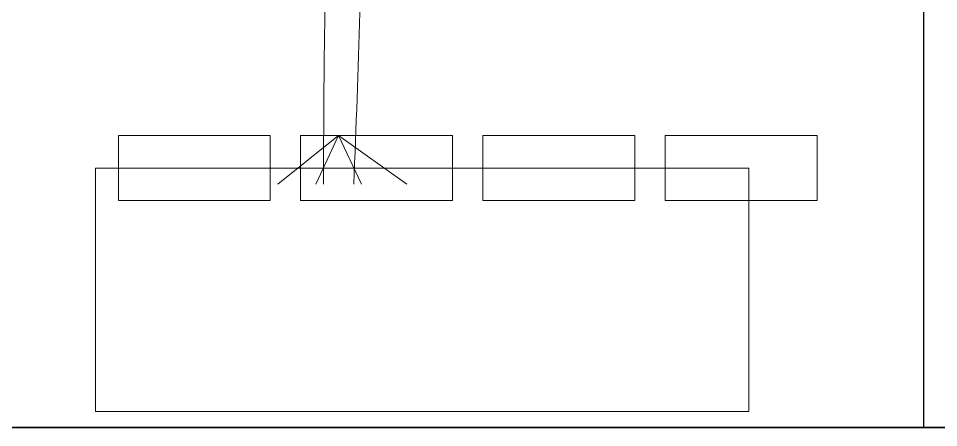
# Model space of a CAD drawing. Header units: millimetres. Extents: x -1800 to 33200, y -8500 to 38400.
# Drawn here: x 25959 to 28574, y 10292 to 11455 of the extents above; entities that cross this region are included whole.
import ezdxf

# ---------------------------------------------------------------- set-up
doc = ezdxf.new("R2010")
doc.units = ezdxf.units.MM
for name, color, linetype, lineweight in [('E-FURNITURE', 7, 'Continuous', 18), ('E-OUTLINE', 7, 'Continuous', 35), ('E-PLANT', 3, 'Continuous', 13), ('E-WALL', 7, 'Continuous', 25)]:
    doc.layers.add(name, color=color, linetype=linetype, lineweight=lineweight)

msp = doc.modelspace()

# ---------------------------------------------------------------- linework, layer by layer
at = {"layer": 'E-FURNITURE'}
for points in [[(26243.4, 11121.9), (26675.1, 11121.9), (26675.1, 10937.5), (26243.4, 10937.5)], [(26761.4, 11121.9), (27193, 11121.9), (27193, 10937.5), (26761.4, 10937.5)], [(27279.4, 11121.9), (27711, 11121.9), (27711, 10937.5), (27279.4, 10937.5)], [(27797.3, 11121.9), (28229, 11121.9), (28229, 10937.5), (27797.3, 10937.5)], [(26178.7, 11029.7), (28034.7, 11029.7), (28034.7, 10338.3), (26178.7, 10338.3)]]:
    msp.add_lwpolyline(points, close=True, dxfattribs=at)
at = {"layer": 'E-OUTLINE'}
msp.add_line((0, 10292.2), (32200, 10292.2), dxfattribs=at)
at = {"layer": 'E-PLANT'}
for q in [(26696.6, 10983.6), (26804.6, 10983.6), (26934, 10983.6), (27063.5, 10983.6)]:
    msp.add_line((26869.3, 11121.9), q, dxfattribs=at)
for points in [[(26912.5, 10983.6), (26934, 11958.5), (26890.9, 12933.4)], [(26826.1, 10983.6), (26847.7, 11958.5), (26912.5, 12716.7)]]:
    msp.add_spline(points, degree=3, dxfattribs=at)
at = {"layer": 'E-WALL'}
msp.add_lwpolyline([(25876.5, 15408.6), (28531.1, 15408.6), (28531.1, 10292.2), (25876.5, 10292.2)], close=True, dxfattribs=at)

doc.saveas('drawing.dxf')
